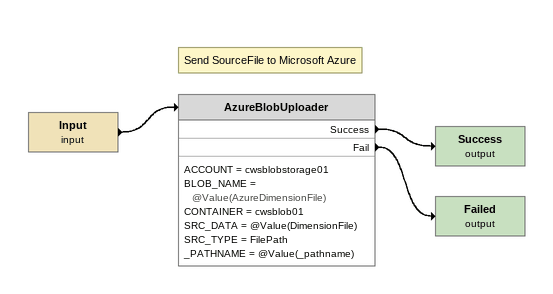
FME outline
Input (input)
    -> AzureBlobUploader
Note: Send SourceFile to Microsoft Azure
AzureBlobUploader
    ACCOUNT = cwsblobstorage01
    BLOB_NAME = @Value(AzureDimensionFile)
    CONTAINER = cwsblob01
    SRC_DATA = @Value(DimensionFile)
    SRC_TYPE = FilePath
    _PATHNAME = @Value(_pathname)
    Success -> Success (output)
    Fail -> Failed (output)
Success (output)
Failed (output)
